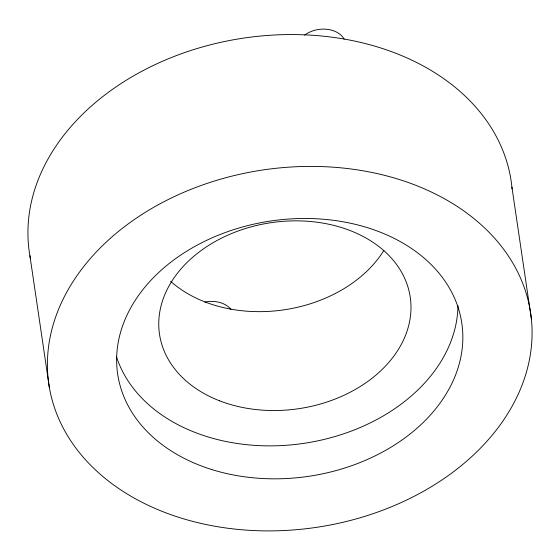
<?xml version="1.0" encoding="UTF-8"?>
<svg xmlns="http://www.w3.org/2000/svg" width="560" height="560" viewBox="0 0 560 560"><rect width="100%" height="100%" fill="white"/><g stroke="black" fill="none" stroke-linecap="round" stroke-linejoin="round"><path stroke-width="0.84" d="M511.91 187.131L531.384 318.976A243.516 180.684 -8.4 0 1 184.912 519.218A243.516 180.684 -8.4 0 1 152.929 207.767A243.516 180.684 -8.4 0 1 531.384 318.976M29.904 255.71L49.371 387.555M30.359 258.202A243.516 180.684 -8.4 0 1 245.028 37.898A243.516 180.684 -8.4 0 1 512.078 188.811M383.887 250.376A126.728 94.031 -8.4 0 1 170.625 281.26M457.968 305.753A173.943 129.059 -8.4 0 1 303.863 443.345A173.943 129.059 -8.4 0 1 116.361 356.405M304.633 35.126A24.85 18.438 -8.4 0 1 344.176 39.123M204.939 302.085A24.85 18.438 -8.4 0 1 230.916 309.344M211.75 469.546A173.943 129.059 -8.4 0 0 462.574 330.029A173.943 129.059 -8.4 0 0 194.901 246.386A173.943 129.059 -8.4 0 0 211.75 469.546M219.569 400.806A126.728 94.031 -8.4 0 0 410.963 309.372A126.728 94.031 -8.4 0 0 224.084 236.894A126.728 94.031 -8.4 0 0 219.569 400.806"/></g></svg>
